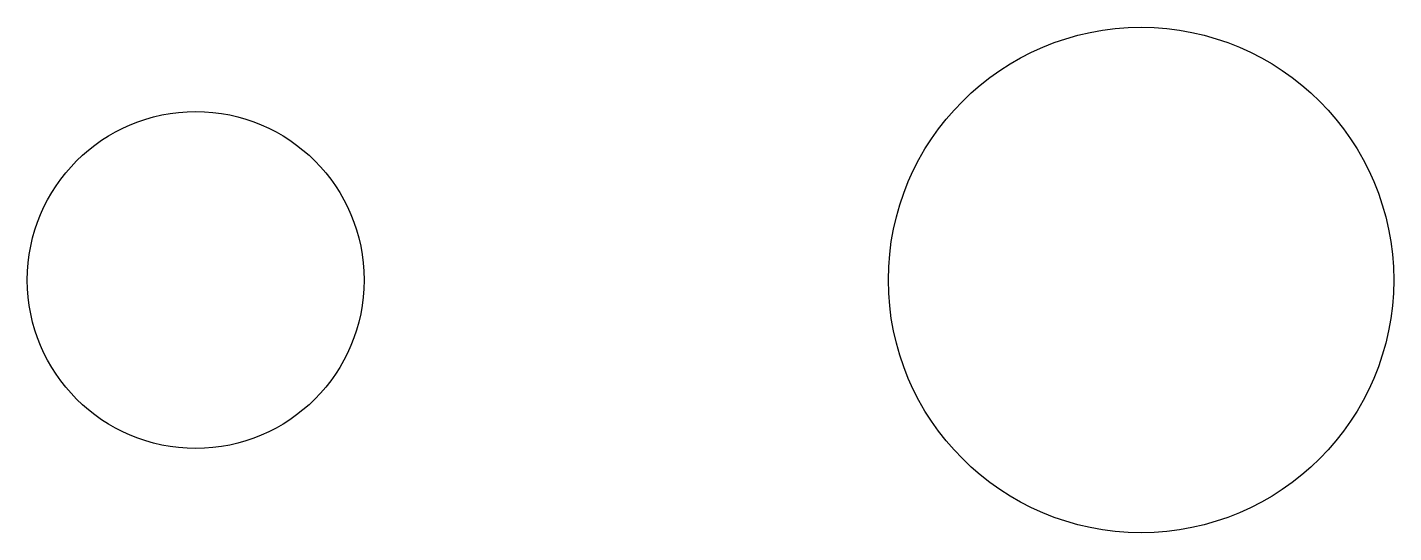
# Model space of a CAD drawing. Header units: millimetres. Extents: x 15.2 to 94.7, y 15.3 to 44.7.
import ezdxf

# ---------------------------------------------------------------- set-up
doc = ezdxf.new("R2010")
doc.units = ezdxf.units.MM

msp = doc.modelspace()

# ---------------------------------------------------------------- linework, layer by layer
for centre, radius in [((80, 30), 14.7), ((25, 30), 9.8)]:
    msp.add_circle(centre, radius)

doc.saveas('drawing.dxf')
